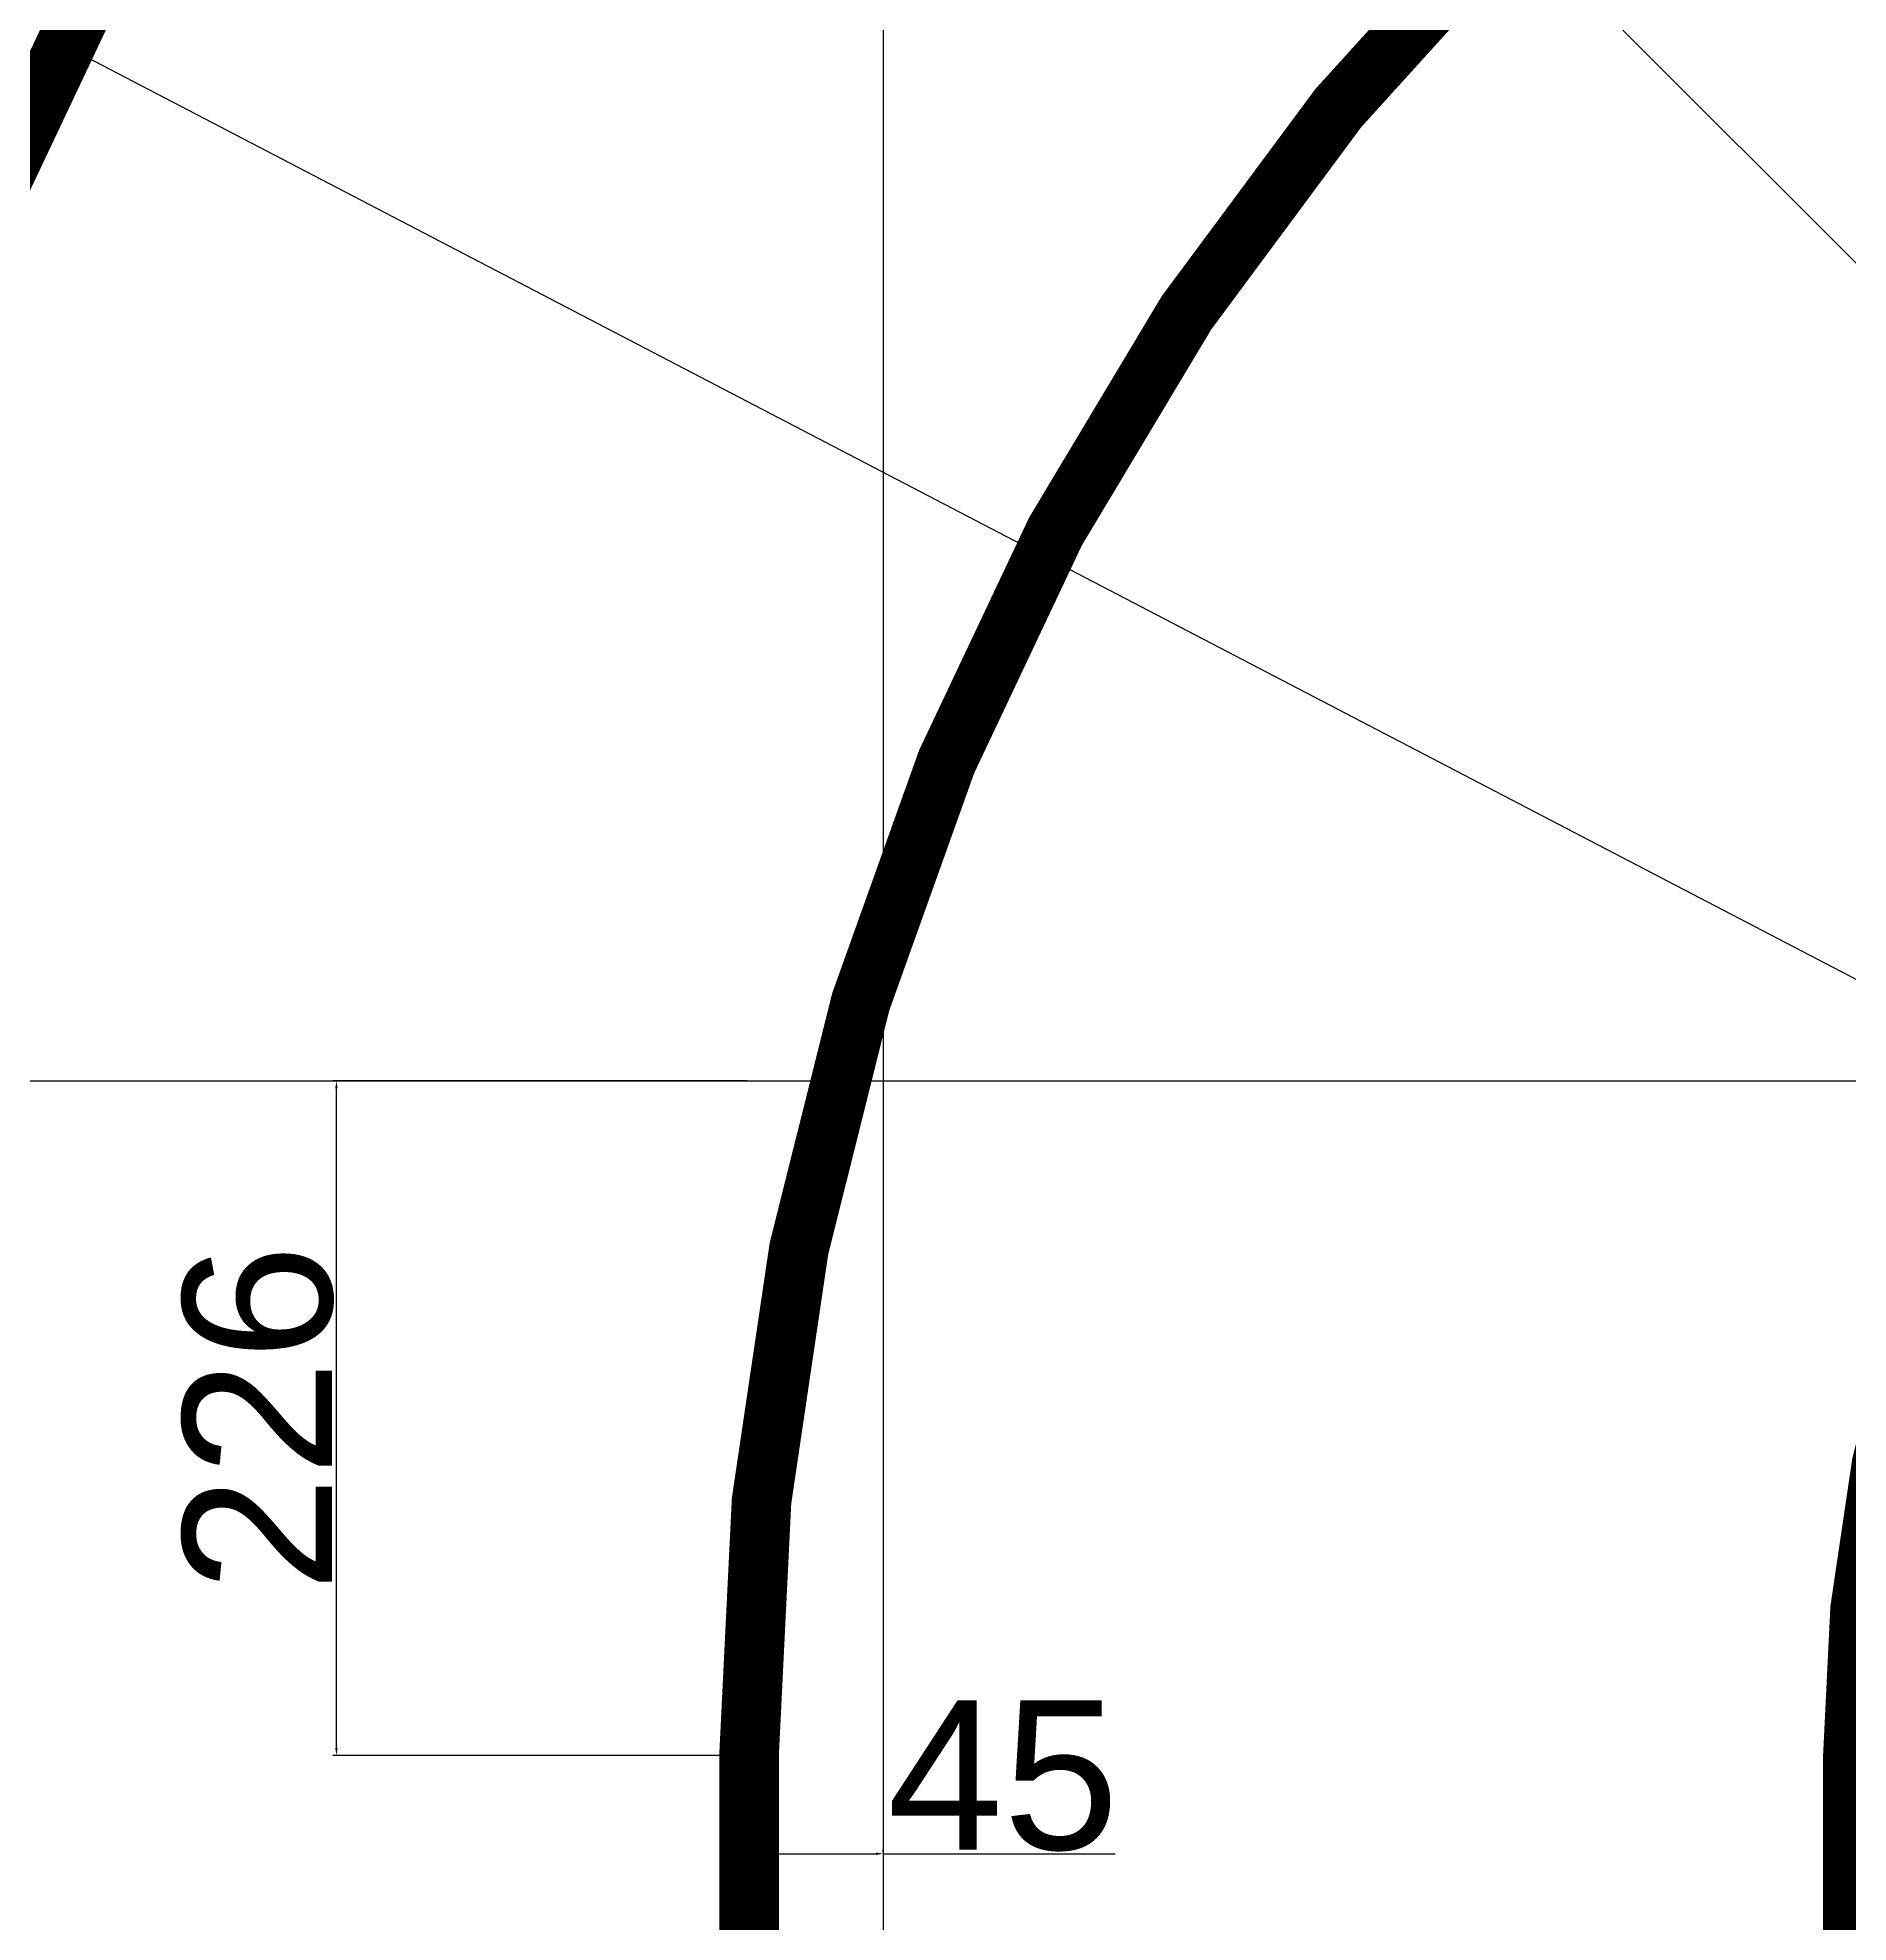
# Model space of a CAD drawing. Header units: millimetres. Extents: x 0 to 6090, y -6000 to 101.
# Drawn here: x 317 to 923, y -1482 to -850 of the extents above; entities that cross this region are included whole.
import ezdxf

# ---------------------------------------------------------------- set-up
doc = ezdxf.new("R2010")
doc.units = ezdxf.units.MM
doc.layers.add('high_way', color=7, linetype='Continuous', lineweight=40)
doc.styles.get("Standard").update_dxf_attribs({"font": 'arial.ttf'})
doc.dimstyles.new('ISO-25', dxfattribs={"dimtxt": 2.5, "dimasz": 2.5, "dimexe": 1.25, "dimexo": 0.625, "dimtad": 1, "dimtxsty": 'Standard', "dimcen": 2.5, "dimadec": 0, "dimazin": 0, "dimtfac": 1, "dimtmove": 0, "dimatfit": 3, "dimfxl": 1, "dimarcsym": 0})

# ---------------------------------------------------------------- blocks, each defined once
blk = doc.blocks.new('*U1')
at = {"layer": 'Defpoints'}
blk.add_line((0, 3000), (0, -3000), dxfattribs=at)
blk = doc.blocks.new('*U2')
at = {"layer": 'Defpoints', "color": 0, "linetype": 'ByBlock', "lineweight": -2, "transparency": 16777216}
for p in [(600, 20), (600, 10), (600, 0)]:
    blk.add_blockref('*U1', p, dxfattribs=at)
blk = doc.blocks.new('*U3')
at = {"layer": 'Defpoints'}
blk.add_line((-3000, 0), (3000, 0), dxfattribs=at)
blk = doc.blocks.new('*U4')
at = {"layer": 'Defpoints', "color": 0, "linetype": 'ByBlock', "lineweight": -2, "transparency": 16777216}
for p in [(2.939152317953648e-13, 4800), (10.00000000000029, 4800), (20.00000000000029, 4800), (30.00000000000029, 4800), (40.00000000000029, 4800), (50.00000000000029, 4800), (60.00000000000029, 4800), (70.0000000000003, 4800), (80.0000000000003, 4800), (90.0000000000003, 4800)]:
    blk.add_blockref('*U3', p, dxfattribs=at)
blk = doc.blocks.new('*D7')
at = {"layer": 'Defpoints', "color": 0, "lineweight": -2, "transparency": 16777216}
for p, q in [((554.9999999999998, -1458.317287591984), (554.9999999999998, -1457.692287591984)), ((600, -1458.317287591984), (600, -1457.692287591984)), ((557.4999999999998, -1458.942287591984), (597.5, -1458.942287591984)), ((600, -1458.942287591984), (677.7609140518417, -1458.942287591984))]:
    blk.add_line(p, q, dxfattribs=at)
at = {"layer": 'Defpoints', "color": 0, "transparency": 16777216}
for p in [(554.9999999999998, -1458.942287591984), (600, -1458.942287591984), (600, -1458.942287591984)]:
    blk.add_point(p, dxfattribs=at)
for points in [[(557.4999999999998, -1458.525620925318), (557.4999999999998, -1459.358954258651), (554.9999999999998, -1458.942287591984)], [(597.5, -1458.525620925318), (597.5, -1459.358954258651), (600, -1458.942287591984)]]:
    blk.add_solid(points, dxfattribs=at)
at = {"layer": 'Defpoints', "color": 0, "transparency": 16777216, "insert": (640.1304570259209, -1432.890957441916), "char_height": 2.5, "width": 3.498114894606722, "attachment_point": 5}
blk.add_mtext('{\\H20x;45}', dxfattribs=at)
blk = doc.blocks.new('*D14')
at = {"layer": 'Defpoints', "color": 0, "lineweight": -2, "transparency": 16777216}
for p, q in [((810.259042105945, -810.3751586294633), (811.2009838441872, -809.433216891221)), ((812.0848673206705, -812.0848673206706), (1423.732233047034, -1423.732233047034)), ((1425.441941738241, -1425.55805826176), (1426.383883476484, -1424.616116523518))]:
    blk.add_line(p, q, dxfattribs=at)
at = {"layer": 'Defpoints', "color": 0, "transparency": 16777216}
for p in [(809.8171003677035, -810.8171003677048), (1425, -1426.000000000001), (1425.5, -1425.500000000001)]:
    blk.add_point(p, dxfattribs=at)
for points in [[(812.3794951461649, -811.7902394951761), (811.790239495176, -812.379495146165), (810.317100367704, -810.3171003677043)], [(1424.026860872529, -1423.43760522154), (1423.43760522154, -1424.026860872529), (1425.5, -1425.500000000001)]]:
    blk.add_solid(points, dxfattribs=at)
at = {"layer": 'Defpoints', "color": 0, "transparency": 16777216, "insert": (1136.401973017528, -1099.415127350177), "char_height": 2.5, "attachment_point": 5, "rotation": 315}
blk.add_mtext('{\\H20x;870}', dxfattribs=at)
blk = doc.blocks.new('*D15')
at = {"layer": 'Defpoints', "color": 0, "lineweight": -2, "transparency": 16777216}
for p, q in [((554.375, -1200), (415.4506896752873, -1200.000000000001)), ((416.7006896752874, -1423.500000000002), (416.7006896752873, -1202.500000000001)), ((554.375, -1426.000000000001), (415.4506896752874, -1426.000000000002))]:
    blk.add_line(p, q, dxfattribs=at)
at = {"layer": 'Defpoints', "color": 0, "transparency": 16777216}
for p in [(416.7006896752873, -1200.000000000001), (555, -1200), (555, -1426.000000000001)]:
    blk.add_point(p, dxfattribs=at)
for points in [[(416.2840230086206, -1202.500000000001), (417.117356341954, -1202.500000000001), (416.7006896752873, -1200.000000000001)], [(416.2840230086207, -1423.500000000002), (417.1173563419541, -1423.500000000002), (416.7006896752874, -1426.000000000002)]]:
    blk.add_solid(points, dxfattribs=at)
at = {"layer": 'Defpoints', "color": 0, "transparency": 16777216, "insert": (390.5470402892023, -1313.000000000001), "char_height": 2.5, "attachment_point": 5, "rotation": 90}
blk.add_mtext('{\\H20x;226}', dxfattribs=at)
blk = doc.blocks.new('*D16')
at = {"layer": 'Defpoints', "color": 0, "lineweight": -2, "transparency": 16777216}
blk.add_line((1510.409941880463, -1470.495754197855), (327.5038919529693, -854.2408349474243), dxfattribs=at)
at = {"layer": 'Defpoints', "color": 0, "transparency": 16777216}
for p in [(325.2867280983288, -853.0857659271162), (1425, -1426.000000000001)]:
    blk.add_point(p, dxfattribs=at)
blk.add_solid([(327.6964034563539, -853.8713076383176), (327.3113804495846, -854.6103622565311), (325.2867280983288, -853.0857659271162)], dxfattribs=at)
at = {"layer": 'Defpoints', "color": 0, "transparency": 16777216, "insert": (1434.583708069548, -1401.502812270406), "char_height": 2.5, "attachment_point": 5, "rotation": 332.48197706480994}
blk.add_mtext('{\\H20x;R1240}', dxfattribs=at)

msp = doc.modelspace()

# ---------------------------------------------------------------- linework, layer by layer
at = {"layer": 'high_way', "const_width": 20}
for points in [[(184.9999999999996, -3302.558350290754), (185, -1426.000000000001, -0.414213562373095), (1425, -186.0000000000014), (4376, -186.0000000000014, -0.4142135623730953), (5615.999999999999, -1426), (5615.999999999999, -4445)], [(554.9999999999998, -1698), (554.9999999999998, -1426.000000000001, -0.414213562373095), (1425, -556.0000000000011), (4376, -556.0000000000011, -0.4142135623730956), (5246, -1426), (5246, -1972)], [(924.9999999999998, -1533), (924.9999999999998, -1426.000000000001, -0.4142135623730951), (1425, -926.0000000000011), (4376, -926.0000000000011, -0.4142135623730955), (4876, -1426), (4876, -1808)], [(924.9999999999999, -1426.000000000001), (925, -1533, 0.4142135623730951), (1425, -2033), (1705.677191748051, -2033)]]:
    msp.add_lwpolyline(points, format="xyb", dxfattribs=at)
msp.add_lwpolyline([(554.9999999999998, -1426.000000000001), (554.9999999999998, -1698)], dxfattribs=at)

# ---------------------------------------------------------------- block references
at = {"layer": 'Defpoints'}
for name, p in [('*U2', (0, -3000)), ('*U4', (3000, -6000))]:
    msp.add_blockref(name, p, dxfattribs=at)

# ---------------------------------------------------------------- dimensions: what is measured, and where the dimension line sits
dim = msp.add_aligned_dim(p1=(809.8171003677036, -810.8171003677048), p2=(1425, -1426.000000000001), distance=0.7071067811865039, text='{\\H20x;<>}', dimstyle='ISO-25', dxfattribs=at)
dim.commit()
dim.dimension.update_dxf_attribs({"geometry": '*D14', "text_midpoint": (1136.401973017528, -1099.415127350177)})
dim = msp.add_radius_dim(center=(1425, -1426.000000000001), mpoint=(325.2867280983288, -853.0857659271162), text='{\\H20x;<>}', dimstyle='ISO-25', dxfattribs=at)
dim.commit()
dim.dimension.update_dxf_attribs({"geometry": '*D16', "text_midpoint": (1422.5, -1424.697582704713), "dimtype": 164})
dim = msp.add_linear_dim(base=(416.7006896752873, -1200.000000000001), p1=(554.9999999999998, -1426.000000000001), p2=(554.9999999999998, -1200), angle=90, text='{\\H20x;<>}', dimstyle='ISO-25', dxfattribs=at)
dim.commit()
dim.dimension.update_dxf_attribs({"geometry": '*D15', "text_midpoint": (390.5470402892023, -1313.000000000001)})
dim = msp.add_linear_dim(base=(600, -1458.942287591984), p1=(554.9999999999998, -1458.942287591984), p2=(600, -1458.942287591984), text='{\\H20x;<>}', dimstyle='ISO-25', dxfattribs=at)
dim.commit()
dim.dimension.update_dxf_attribs({"geometry": '*D7', "text_midpoint": (640.1304570259209, -1432.890957441916)})

doc.saveas('drawing.dxf')
